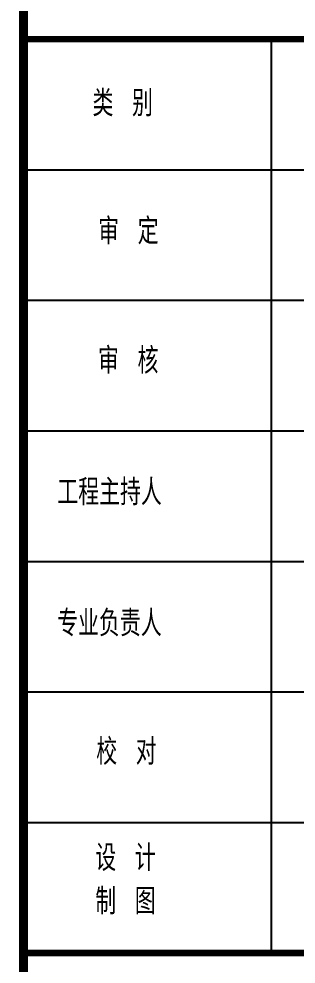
# Model space of a CAD drawing. Extents: x -21908402 to 2288787, y 79687 to 5079726.
# Drawn here: x 2250817 to 2255062, y 351646 to 366126 of the extents above; entities that cross this region are included whole.
import ezdxf

# ---------------------------------------------------------------- set-up
doc = ezdxf.new("R2010")
doc.units = 0
doc.header["$LTSCALE"] = 1000
doc.layers.get('0').update_dxf_attribs({"linetype": 'CONTINUOUS'})
for name, color, linetype in [('PP-PM-TK', 7, 'CONTINUOUS'), ('PUB_TEXT', 7, 'CONTINUOUS'), ('PUB_TITLE', 4, 'CONTINUOUS')]:
    doc.layers.add(name, color=color, linetype=linetype)
doc.styles.add('TQ', font='txt.shx', dxfattribs={"width": 0.8, "bigfont": 'hztxt.shx'})

# ---------------------------------------------------------------- blocks, each defined once
blk = doc.blocks.new('TKL')
at = {"layer": 'PP-PM-TK', "color": 4}
for points, const_width in [([(2296643, 547507), (2296643, 432707)], 140), ([(2296643, 465235), (2307643, 465235)], 40)]:
    blk.add_lwpolyline(points, dxfattribs=dict(at, const_width=const_width))
at = {"layer": 'PUB_TITLE', "color": 4}
for p, q in [((2300443, 465235), (2300443, 479235)), ((2296643, 477235), (2307643, 477235)), ((2296643, 475235), (2307643, 475235)), ((2296643, 473235), (2307643, 473235)), ((2296643, 471235), (2307643, 471235)), ((2296643, 469235), (2307643, 469235)), ((2296643, 467235), (2307643, 467235)), ((2296643, 465235), (2307643, 465235))]:
    blk.add_line(p, q, dxfattribs=at)
at = {"layer": 'PUB_TITLE', "color": 4, "const_width": 100}
for points in [[(2296643, 479235), (2307643, 479235)], [(2296643, 465235), (2307643, 465235)]]:
    blk.add_lwpolyline(points, dxfattribs=at)
at = {"layer": 'PUB_TEXT', "color": 2, "char_height": 400, "width": 3359.66, "attachment_point": 1, "style": 'TQ'}
for s, insert in [('类 别', (2297700, 478453)), ('审 定', (2297787, 476492)), ('审 核', (2297784, 474510)), ('工程主持人', (2297161, 472494)), ('专业负责人', (2297159, 470486)), ('校 对', (2297757, 468518)), ('设 计 \\P制 图', (2297743, 466892))]:
    blk.add_mtext(s, dxfattribs=dict(at, insert=insert))

msp = doc.modelspace()

# ---------------------------------------------------------------- block references
msp.add_blockref('TKL', (-45755.9, -113419.2))

doc.saveas('drawing.dxf')
